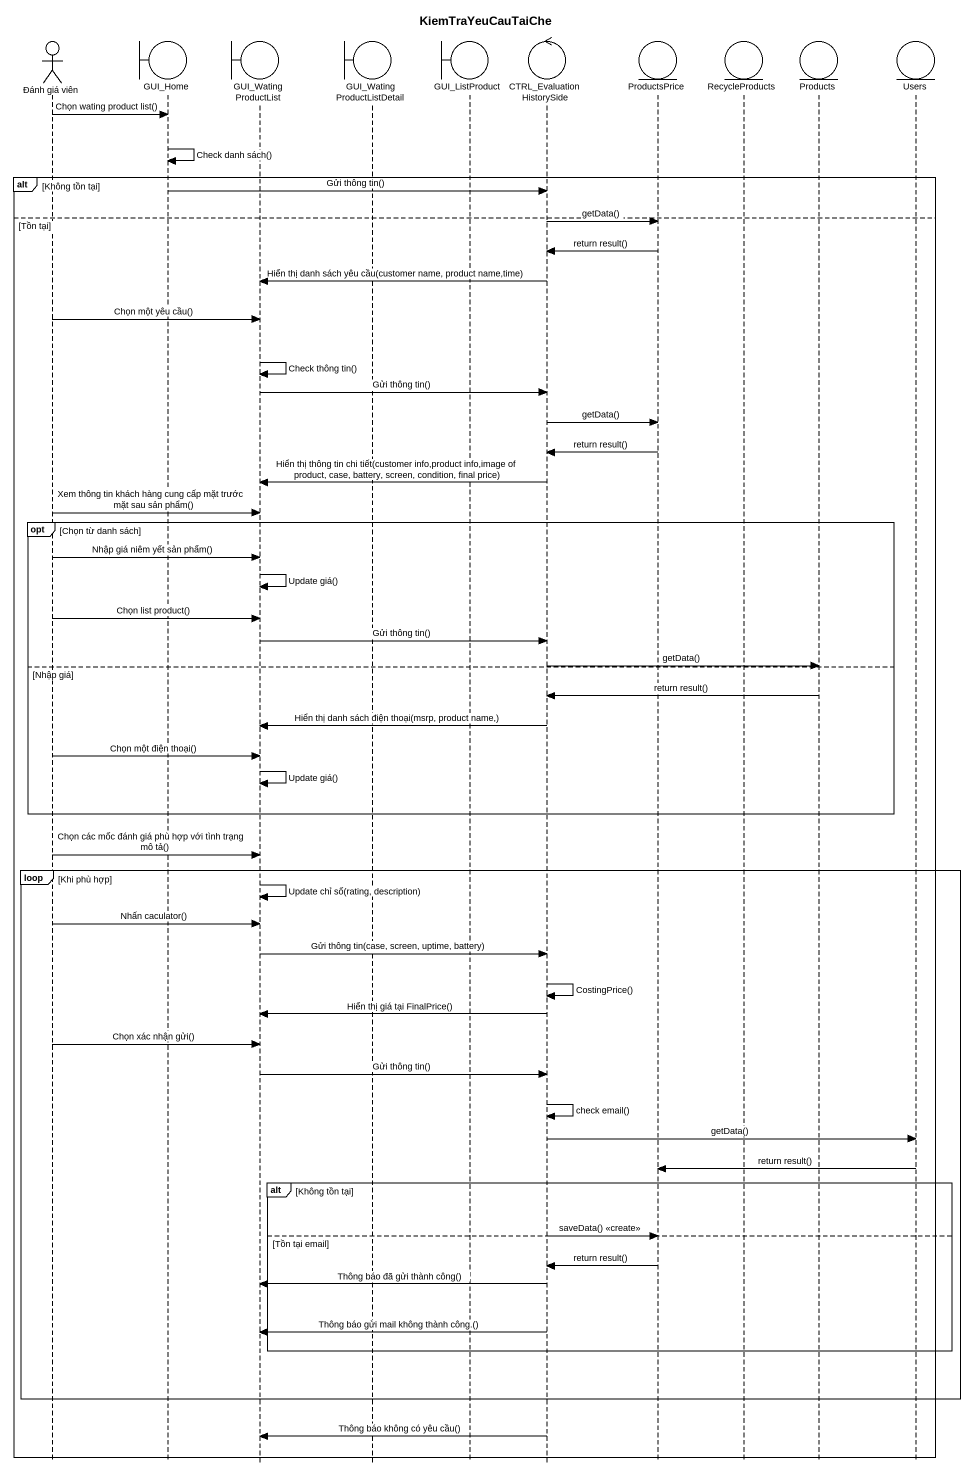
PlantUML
@startuml
title KiemTraYeuCauTaiChe
hide footbox
actor "Đánh giá viên" as Đánh_giá_viên
boundary GUI_Home
boundary GUI_WatingProductList
boundary GUI_WatingProductListDetail
boundary GUI_ListProduct
control CTRL_EvaluationHistorySide
entity ProductsPrice
entity RecycleProducts
entity Products
entity Users

Đánh_giá_viên -> GUI_Home : Chọn wating product list()
GUI_Home -> GUI_Home : Check danh sách()
alt Không tồn tại
  GUI_Home -> CTRL_EvaluationHistorySide : Gửi thông tin()
else Tồn tại
  CTRL_EvaluationHistorySide -> ProductsPrice : getData()
  ProductsPrice -> CTRL_EvaluationHistorySide : return result()
  CTRL_EvaluationHistorySide -> GUI_WatingProductList : Hiển thị danh sách yêu cầu(customer name, product name,time)
  Đánh_giá_viên -> GUI_WatingProductList : Chọn một yêu cầu()
  GUI_WatingProductList -> GUI_WatingProductList : Check thông tin()
  GUI_WatingProductList -> CTRL_EvaluationHistorySide : Gửi thông tin()
  CTRL_EvaluationHistorySide -> ProductsPrice : getData()
  ProductsPrice -> CTRL_EvaluationHistorySide : return result()
  CTRL_EvaluationHistorySide -> GUI_WatingProductList : Hiển thị thông tin chi tiết(customer info,product info,image of product, case, battery, screen, condition, final price)
  Đánh_giá_viên -> GUI_WatingProductList : Xem thông tin khách hàng cung cấp mặt trước mặt sau sản phẩm()
  opt Chọn từ danh sách
    Đánh_giá_viên -> GUI_WatingProductList : Nhập giá niêm yết sản phẩm()
    GUI_WatingProductList -> GUI_WatingProductList : Update giá()
    Đánh_giá_viên -> GUI_WatingProductList : Chọn list product()
    GUI_WatingProductList -> CTRL_EvaluationHistorySide : Gửi thông tin()
    CTRL_EvaluationHistorySide -> Products : getData()
  else Nhập giá
    Products -> CTRL_EvaluationHistorySide : return result()
    CTRL_EvaluationHistorySide -> GUI_WatingProductList : Hiển thị danh sách điện thoại(msrp, product name,)
    Đánh_giá_viên -> GUI_WatingProductList : Chọn một điện thoại()
    GUI_WatingProductList -> GUI_WatingProductList : Update giá()
  end
  Đánh_giá_viên -> GUI_WatingProductList : Chọn các mốc đánh giá phù hợp với tình trạng mô tả()
  loop Khi phù hợp
    GUI_WatingProductList -> GUI_WatingProductList : Update chỉ số(rating, description)
    Đánh_giá_viên -> GUI_WatingProductList : Nhấn caculator()
    GUI_WatingProductList -> CTRL_EvaluationHistorySide : Gửi thông tin(case, screen, uptime, battery)
    CTRL_EvaluationHistorySide -> CTRL_EvaluationHistorySide : CostingPrice()
    CTRL_EvaluationHistorySide -> GUI_WatingProductList : Hiển thị giá tại FinalPrice()
    Đánh_giá_viên -> GUI_WatingProductList : Chọn xác nhận gửi()
    GUI_WatingProductList -> CTRL_EvaluationHistorySide : Gửi thông tin()
    CTRL_EvaluationHistorySide -> CTRL_EvaluationHistorySide : check email()
    CTRL_EvaluationHistorySide -> Users : getData()
    Users -> ProductsPrice : return result()
    alt Không tồn tại
    else Tồn tại email
      CTRL_EvaluationHistorySide -> ProductsPrice : saveData() <<create>>
      ProductsPrice -> CTRL_EvaluationHistorySide : return result()
      CTRL_EvaluationHistorySide -> GUI_WatingProductList : Thông báo đã gửi thành công()
      CTRL_EvaluationHistorySide -> GUI_WatingProductList : Thông báo gửi mail không thành công.()
    end
  end
  CTRL_EvaluationHistorySide -> GUI_WatingProductList : Thông báo không có yêu cầu()
end
@enduml
